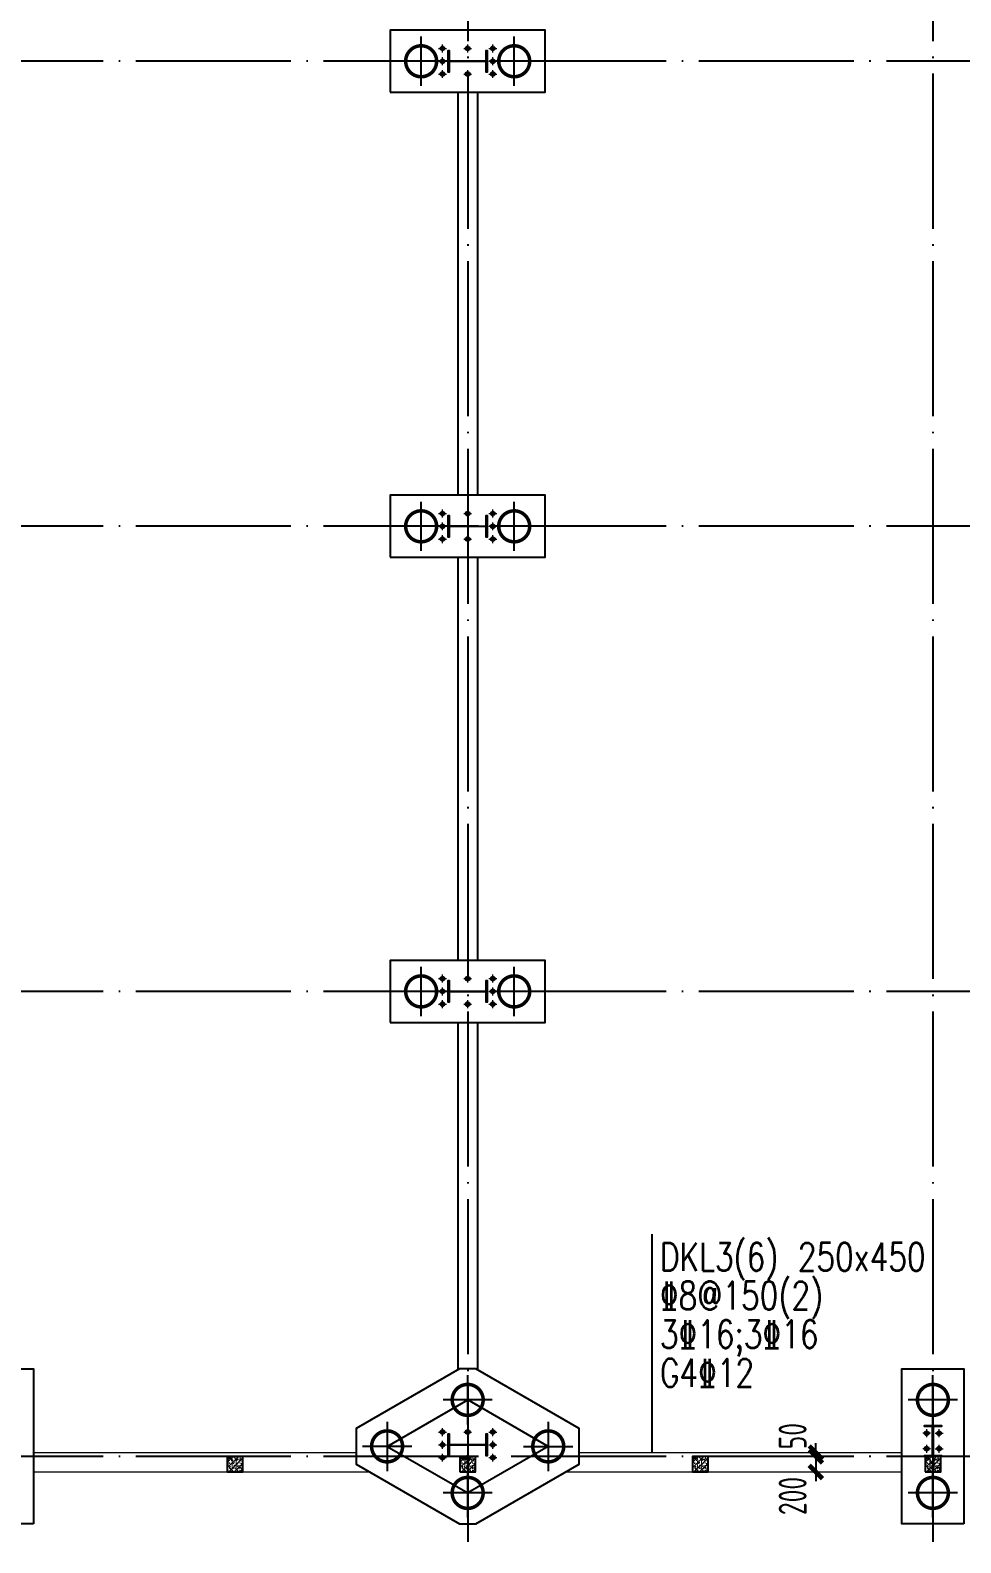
# Model space of a CAD drawing. Extents: x -1389621 to 57380, y -92505 to 283644.
# Drawn here: x -1291119 to -1279119, y 166004 to 185517 of the extents above; entities that cross this region are included whole.
import ezdxf

# ---------------------------------------------------------------- set-up
doc = ezdxf.new("R2010")
doc.units = 0
doc.header["$LTSCALE"] = 100
doc.header["$MEASUREMENT"] = 0
doc.linetypes.add('CENTERX2', pattern=[101.6, 63.5, -12.7, 12.7, -12.7])
doc.linetypes.add('DOTE', pattern=[2.42, 2, -0.2, 0.02, -0.2])
doc.layers.get('0').update_dxf_attribs({"linetype": 'CONTINUOUS'})
doc.layers.get('Defpoints').update_dxf_attribs({"linetype": 'CONTINUOUS'})
for name, color, linetype in [('11000', 4, 'CONTINUOUS'), ('708', 2, 'CONTINUOUS'), ('DIM', 3, 'CONTINUOUS'), ('DOTE', 1, 'DOTE'), ('HIDE_BEAMDIMMASS', 2, 'CONTINUOUS'), ('单桩', 6, 'CONTINUOUS'), ('承台', 2, 'CONTINUOUS'), ('柱子', 3, 'CONTINUOUS')]:
    doc.layers.add(name, color=color, linetype=linetype)
doc.layers.add('HATCH', color=254, linetype='CONTINUOUS', lineweight=0)
doc.layers.add('轴线', color=1, linetype='CENTERX2', lineweight=13)
doc.styles.add('DIM_FONT', font='SIMPLEX', dxfattribs={"width": 0.7, "bigfont": 'GBCBIG'})
doc.styles.get("Standard").update_dxf_attribs({"font": 'txt', "height": 3, "bigfont": 'hztxt'})
doc.styles.add('TSSD_Dimension', font='tssdeng.shx', dxfattribs={"width": 0.7, "bigfont": 'hztxt.shx'})
doc.dimstyles.new('TSSD_100_100', dxfattribs={"dimtxt": 300, "dimasz": 100, "dimexe": 100, "dimexo": 250, "dimgap": 100, "dimtad": 1, "dimdec": 0, "dimzin": 0, "dimdsep": 46, "dimtxsty": 'TSSD_Dimension', "dimblk": 'ARCHTICK', "dimblk1": 'ARCHTICK', "dimblk2": 'ARCHTICK', "dimcen": 0, "dimdle": 100, "dimclrt": 7, "dimadec": 0, "dimazin": 0, "dimtfac": 1, "dimtdec": 0, "dimtix": 1, "dimtmove": 2, "dimatfit": 3, "dimfxl": 0, "dimtolj": 1, "dimtzin": 0, "dimarcsym": 0})

# ---------------------------------------------------------------- blocks, each defined once
blk = doc.blocks.new('U_B0HTE')
at = {"layer": '单桩'}
for p, q in [((0, 269.25), (0, -269.25)), ((-269.25, 0), (269.25, 0))]:
    blk.add_line(p, q, dxfattribs=at)
at = {"layer": '单桩', "const_width": 38.5}
blk.add_lwpolyline([(-169.25, 0, 1), (169.25, 0, 1)], format="xyb", close=True, dxfattribs=at)
at = {"style": 'DIM_FONT', "width": 0.8, "flags": 9}
for tag in ['YSIZE', 'XSIZE']:
    blk.add_attdef(tag, (0, 0), '', height=0.5, dxfattribs=at)
blk = doc.blocks.new('_ArchTick')
at = {"color": 0, "linetype": 'ByBlock'}
blk.add_lwpolyline([(-0.71, -0.71, 0.5, 0.5, 0), (0.71, 0.71, 0.5, 0.5, 0)], format="xyseb", dxfattribs=at)
blk = doc.blocks.new('*D1586')
at = {"layer": 'Defpoints', "color": 0, "ltscale": 100}
for p in [(-1281166, 167167), (-1281166, 167117), (-1280987, 167117)]:
    blk.add_point(p, dxfattribs=at)
at = {"layer": 'DIM', "color": 0, "lineweight": -2, "ltscale": 100}
for p, q in [((-1280987, 167167), (-1280987, 167287)), ((-1280987, 167167), (-1280987, 167117)), ((-1280987, 167117), (-1280987, 166997)), ((-1280866, 167167), (-1280867, 167167)), ((-1280866, 167117), (-1280867, 167117))]:
    blk.add_line(p, q, dxfattribs=at)
at = {"layer": 'DIM', "color": 0, "lineweight": -2, "ltscale": 100, "xscale": 120, "yscale": 120, "zscale": 120}
for p, rotation in [((-1280987, 167167), 270), ((-1280987, 167117), 90)]:
    blk.add_blockref('_ArchTick', p, dxfattribs=dict(at, rotation=rotation))
at = {"layer": 'DIM', "color": 7, "ltscale": 100, "insert": (-1281287, 167379), "char_height": 360, "attachment_point": 5, "rotation": 90, "style": 'TSSD_Dimension'}
blk.add_mtext('\\A1;50', dxfattribs=at)
blk = doc.blocks.new('*D1587')
at = {"layer": 'Defpoints', "color": 0, "ltscale": 100}
for p in [(-1281166, 167117), (-1281166, 166917), (-1280987, 166917)]:
    blk.add_point(p, dxfattribs=at)
at = {"layer": 'DIM', "color": 0, "lineweight": -2, "ltscale": 100}
for p, q in [((-1280987, 167117), (-1280987, 167237)), ((-1280987, 167117), (-1280987, 166917)), ((-1280866, 167117), (-1280867, 167117)), ((-1280987, 166917), (-1280987, 166797)), ((-1280866, 166917), (-1280867, 166917))]:
    blk.add_line(p, q, dxfattribs=at)
at = {"layer": 'DIM', "color": 0, "lineweight": -2, "ltscale": 100, "xscale": 120, "yscale": 120, "zscale": 120}
for p, rotation in [((-1280987, 167117), 270), ((-1280987, 166917), 90)]:
    blk.add_blockref('_ArchTick', p, dxfattribs=dict(at, rotation=rotation))
at = {"layer": 'DIM', "color": 7, "ltscale": 100, "insert": (-1281287, 166607), "char_height": 360, "attachment_point": 5, "rotation": 90, "style": 'TSSD_Dimension'}
blk.add_mtext('\\A1;200', dxfattribs=at)

msp = doc.modelspace()

# ---------------------------------------------------------------- hatches: boundary and pattern name
h = msp.add_hatch(color=256)
edge = h.paths.add_edge_path()
edge.add_arc((-1285802.845, 185281.717), 26, 0, 360)
h = msp.add_hatch(color=256)
edge = h.paths.add_edge_path()
edge.add_arc((-1285477.845, 185281.717), 26, 0, 360)
h = msp.add_hatch(color=256)
edge = h.paths.add_edge_path()
edge.add_arc((-1285152.845, 185281.717), 26, 0, 360)
h = msp.add_hatch(color=256)
edge = h.paths.add_edge_path()
edge.add_arc((-1285802.845, 185116.717), 26, 0, 360)
h = msp.add_hatch(color=256)
edge = h.paths.add_edge_path()
edge.add_arc((-1285152.845, 185116.717), 26, 0, 360)
h = msp.add_hatch(color=256)
edge = h.paths.add_edge_path()
edge.add_arc((-1285802.845, 184951.717), 26, 0, 360)
h = msp.add_hatch(color=256)
edge = h.paths.add_edge_path()
edge.add_arc((-1285477.845, 184951.717), 26, 0, 360)
h = msp.add_hatch(color=256)
edge = h.paths.add_edge_path()
edge.add_arc((-1285152.845, 184951.717), 26, 0, 360)
h = msp.add_hatch(color=256)
edge = h.paths.add_edge_path()
edge.add_arc((-1285802.845, 179281.717), 26, 0, 360)
h = msp.add_hatch(color=256)
edge = h.paths.add_edge_path()
edge.add_arc((-1285802.845, 179116.717), 26, 0, 360)
h = msp.add_hatch(color=256)
edge = h.paths.add_edge_path()
edge.add_arc((-1285477.845, 179281.717), 26, 0, 360)
h = msp.add_hatch(color=256)
edge = h.paths.add_edge_path()
edge.add_arc((-1285152.845, 179281.717), 26, 0, 360)
h = msp.add_hatch(color=256)
edge = h.paths.add_edge_path()
edge.add_arc((-1285152.845, 179116.717), 26, 0, 360)
h = msp.add_hatch(color=256)
edge = h.paths.add_edge_path()
edge.add_arc((-1285802.845, 178951.717), 26, 0, 360)
h = msp.add_hatch(color=256)
edge = h.paths.add_edge_path()
edge.add_arc((-1285477.845, 178951.717), 26, 0, 360)
h = msp.add_hatch(color=256)
edge = h.paths.add_edge_path()
edge.add_arc((-1285152.845, 178951.717), 26, 0, 360)
h = msp.add_hatch(color=256)
edge = h.paths.add_edge_path()
edge.add_arc((-1285802.845, 173281.717), 26, 0, 360)
h = msp.add_hatch(color=256)
edge = h.paths.add_edge_path()
edge.add_arc((-1285477.845, 173281.717), 26, 0, 360)
h = msp.add_hatch(color=256)
edge = h.paths.add_edge_path()
edge.add_arc((-1285152.845, 173281.717), 26, 0, 360)
h = msp.add_hatch(color=256)
edge = h.paths.add_edge_path()
edge.add_arc((-1285802.845, 173116.717), 26, 0, 360)
h = msp.add_hatch(color=256)
edge = h.paths.add_edge_path()
edge.add_arc((-1285152.845, 173116.717), 26, 0, 360)
h = msp.add_hatch(color=256)
edge = h.paths.add_edge_path()
edge.add_arc((-1285802.845, 172951.717), 26, 0, 360)
h = msp.add_hatch(color=256)
edge = h.paths.add_edge_path()
edge.add_arc((-1285477.845, 172951.717), 26, 0, 360)
h = msp.add_hatch(color=256)
edge = h.paths.add_edge_path()
edge.add_arc((-1285152.845, 172951.717), 26, 0, 360)
h = msp.add_hatch(color=256)
edge = h.paths.add_edge_path()
edge.add_arc((-1285802.845, 167431.717), 26, 0, 360)
h = msp.add_hatch(color=256)
edge = h.paths.add_edge_path()
edge.add_arc((-1285477.845, 167431.717), 26, 0, 360)
h = msp.add_hatch(color=256)
edge = h.paths.add_edge_path()
edge.add_arc((-1285152.845, 167431.717), 26, 0, 360)
h = msp.add_hatch(color=256)
edge = h.paths.add_edge_path()
edge.add_arc((-1279557.845, 167416.717), 26, 0, 360)
h = msp.add_hatch(color=256)
edge = h.paths.add_edge_path()
edge.add_arc((-1279397.845, 167416.717), 26, 0, 360)
h = msp.add_hatch(color=256)
edge = h.paths.add_edge_path()
edge.add_arc((-1285802.845, 167266.717), 26, 0, 360)
h = msp.add_hatch(color=256)
edge = h.paths.add_edge_path()
edge.add_arc((-1285152.845, 167266.717), 26, 0, 360)
h = msp.add_hatch(color=256)
edge = h.paths.add_edge_path()
edge.add_arc((-1279557.845, 167216.717), 26, 0, 360)
h = msp.add_hatch(color=256)
edge = h.paths.add_edge_path()
edge.add_arc((-1279397.845, 167216.717), 26, 0, 360)
h = msp.add_hatch(color=256)
edge = h.paths.add_edge_path()
edge.add_arc((-1285802.845, 167101.717), 26, 0, 360)
h = msp.add_hatch(color=256)
edge = h.paths.add_edge_path()
edge.add_arc((-1285477.845, 167101.717), 26, 0, 360)
h = msp.add_hatch(color=256)
edge = h.paths.add_edge_path()
edge.add_arc((-1285152.845, 167101.717), 26, 0, 360)
at = {"layer": 'HATCH'}
h = msp.add_hatch(dxfattribs=at)
h.set_pattern_fill('ARMORED', color=256, scale=10, style=0)
h.set_pattern_definition([(50, (-661380.907, 199842.854), (71.726018, -6.2752135), [7.5, -82.5]), (355, (-661380.91, 199842.854), (-13.875133, 75.219213), [6, -66]), (100.4514, (-661374.93, 199842.33), (57.850938, 68.943954), [6.374019, -70.114211]), (46.1842, (-661380.91, 199862.85), (106.724105, -16.551901), [11.25, -123.75]), (96.6356, (-661372.01, 199861.48), (93.46627, 97.411787), [9.561029, -105.1713]), (351.1842, (-661380.91, 199862.85), (93.466195, 97.41186), [9, -99]), (21, (-661370.907, 199857.854), (59.690705, -40.261889), [7.5, -82.5]), (326, (-661370.91, 199857.854), (24.331533, 72.5150045), [6, -66]), (71.4514, (-661365.93, 199854.5), (84.022263, 32.25305), [6.374019, -70.114211]), (37.5, (-661380.907, 199842.854), (1.2159855, 33.2893854), [0, -65.2, 0, -67, 0, -66.25]), (7.5, (-661380.907, 199842.854), (26.3069537, 39.4411712), [0, -38.2, 0, -63.7, 0, -25.25]), (327.5, (-661403.207, 199842.854), (53.3822436, -2.2554872), [0, -25, 0, -78, 0, -103.5]), (317.5, (-661413.207, 199842.854), (58.318617, 10.0104982), [0, -32.5, 0, -51.8, 0, -73.5]), (45, (-661380.907, 199842.854), (-35.355339, 35.355339), [])])
h.paths.add_polyline_path([(-1288577.845, 166916.717), (-1288377.845, 166916.717), (-1288377.845, 167116.717), (-1288577.845, 167116.717)])
h = msp.add_hatch(dxfattribs=at)
h.set_pattern_fill('ARMORED', color=256, scale=10, style=0)
h.set_pattern_definition([(50, (-658380.907, 199842.854), (71.726018, -6.2752135), [7.5, -82.5]), (355, (-658380.91, 199842.854), (-13.875133, 75.219213), [6, -66]), (100.4514, (-658374.93, 199842.33), (57.850938, 68.943954), [6.374019, -70.114211]), (46.1842, (-658380.91, 199862.85), (106.724105, -16.551901), [11.25, -123.75]), (96.6356, (-658372.01, 199861.48), (93.46627, 97.411787), [9.561029, -105.1713]), (351.1842, (-658380.91, 199862.85), (93.466195, 97.41186), [9, -99]), (21, (-658370.907, 199857.854), (59.690705, -40.261889), [7.5, -82.5]), (326, (-658370.91, 199857.854), (24.331533, 72.5150045), [6, -66]), (71.4514, (-658365.93, 199854.5), (84.022263, 32.25305), [6.374019, -70.114211]), (37.5, (-658380.907, 199842.854), (1.2159855, 33.2893854), [0, -65.2, 0, -67, 0, -66.25]), (7.5, (-658380.907, 199842.854), (26.3069537, 39.4411712), [0, -38.2, 0, -63.7, 0, -25.25]), (327.5, (-658403.207, 199842.854), (53.3822436, -2.2554872), [0, -25, 0, -78, 0, -103.5]), (317.5, (-658413.207, 199842.854), (58.318617, 10.0104982), [0, -32.5, 0, -51.8, 0, -73.5]), (45, (-658380.907, 199842.854), (-35.355339, 35.355339), [])])
h.paths.add_polyline_path([(-1285577.845, 166916.717), (-1285377.845, 166916.717), (-1285377.845, 167116.717), (-1285577.845, 167116.717)])
h = msp.add_hatch(dxfattribs=at)
h.set_pattern_fill('ARMORED', color=256, scale=10, style=0)
h.set_pattern_definition([(50, (-655380.907, 199842.854), (71.726018, -6.2752135), [7.5, -82.5]), (355, (-655380.91, 199842.854), (-13.875133, 75.219213), [6, -66]), (100.4514, (-655374.93, 199842.33), (57.850938, 68.943954), [6.374019, -70.114211]), (46.1842, (-655380.91, 199862.85), (106.724105, -16.551901), [11.25, -123.75]), (96.6356, (-655372.01, 199861.48), (93.46627, 97.411787), [9.561029, -105.1713]), (351.1842, (-655380.91, 199862.85), (93.466195, 97.41186), [9, -99]), (21, (-655370.907, 199857.854), (59.690705, -40.261889), [7.5, -82.5]), (326, (-655370.91, 199857.854), (24.331533, 72.5150045), [6, -66]), (71.4514, (-655365.93, 199854.5), (84.022263, 32.25305), [6.374019, -70.114211]), (37.5, (-655380.907, 199842.854), (1.2159855, 33.2893854), [0, -65.2, 0, -67, 0, -66.25]), (7.5, (-655380.907, 199842.854), (26.3069537, 39.4411712), [0, -38.2, 0, -63.7, 0, -25.25]), (327.5, (-655403.207, 199842.854), (53.3822436, -2.2554872), [0, -25, 0, -78, 0, -103.5]), (317.5, (-655413.207, 199842.854), (58.318617, 10.0104982), [0, -32.5, 0, -51.8, 0, -73.5]), (45, (-655380.907, 199842.854), (-35.355339, 35.355339), [])])
h.paths.add_polyline_path([(-1282577.845, 166916.717), (-1282377.845, 166916.717), (-1282377.845, 167116.717), (-1282577.845, 167116.717)])
h = msp.add_hatch(dxfattribs=at)
h.set_pattern_fill('ARMORED', color=256, scale=10, style=0)
h.set_pattern_definition([(50, (-652380.907, 199842.854), (71.726018, -6.2752135), [7.5, -82.5]), (355, (-652380.91, 199842.854), (-13.875133, 75.219213), [6, -66]), (100.4514, (-652374.93, 199842.33), (57.850938, 68.943954), [6.374019, -70.114211]), (46.1842, (-652380.91, 199862.85), (106.724105, -16.551901), [11.25, -123.75]), (96.6356, (-652372.01, 199861.48), (93.46627, 97.411787), [9.561029, -105.1713]), (351.1842, (-652380.91, 199862.85), (93.466195, 97.41186), [9, -99]), (21, (-652370.907, 199857.854), (59.690705, -40.261889), [7.5, -82.5]), (326, (-652370.91, 199857.854), (24.331533, 72.5150045), [6, -66]), (71.4514, (-652365.93, 199854.5), (84.022263, 32.25305), [6.374019, -70.114211]), (37.5, (-652380.907, 199842.854), (1.2159855, 33.2893854), [0, -65.2, 0, -67, 0, -66.25]), (7.5, (-652380.907, 199842.854), (26.3069537, 39.4411712), [0, -38.2, 0, -63.7, 0, -25.25]), (327.5, (-652403.207, 199842.854), (53.3822436, -2.2554872), [0, -25, 0, -78, 0, -103.5]), (317.5, (-652413.207, 199842.854), (58.318617, 10.0104982), [0, -32.5, 0, -51.8, 0, -73.5]), (45, (-652380.907, 199842.854), (-35.355339, 35.355339), [])])
h.paths.add_polyline_path([(-1279577.845, 166916.717), (-1279377.845, 166916.717), (-1279377.845, 167116.717), (-1279577.845, 167116.717)])

# ---------------------------------------------------------------- linework, layer by layer
at = {"ltscale": 100}
for p, q in [((-1285602.845, 184716.717), (-1285602.845, 179516.717)), ((-1285352.845, 184716.717), (-1285352.845, 179516.717)), ((-1285602.845, 178716.717), (-1285602.845, 173516.717)), ((-1285352.845, 178716.717), (-1285352.845, 173516.717)), ((-1285602.845, 172716.717), (-1285602.845, 168236.429)), ((-1285352.845, 172716.717), (-1285352.845, 168236.429))]:
    msp.add_line(p, q, dxfattribs=at)
at = {"layer": '11000'}
for centre in [(-1285802.845, 185281.717), (-1285477.845, 185281.717), (-1285152.845, 185281.717), (-1285802.845, 185116.717), (-1285152.845, 185116.717), (-1285802.845, 184951.717), (-1285477.845, 184951.717), (-1285152.845, 184951.717), (-1285802.845, 179281.717), (-1285802.845, 179116.717), (-1285477.845, 179281.717), (-1285152.845, 179281.717), (-1285152.845, 179116.717), (-1285802.845, 178951.717), (-1285477.845, 178951.717), (-1285152.845, 178951.717), (-1285802.845, 173281.717), (-1285477.845, 173281.717), (-1285152.845, 173281.717), (-1285802.845, 173116.717), (-1285152.845, 173116.717), (-1285802.845, 172951.717), (-1285477.845, 172951.717), (-1285152.845, 172951.717), (-1285802.845, 167431.717), (-1285477.845, 167431.717), (-1285152.845, 167431.717), (-1279557.845, 167416.717), (-1279397.845, 167416.717), (-1285802.845, 167266.717), (-1285152.845, 167266.717), (-1279557.845, 167216.717), (-1279397.845, 167216.717), (-1285802.845, 167101.717), (-1285477.845, 167101.717), (-1285152.845, 167101.717)]:
    msp.add_circle(centre, 26, dxfattribs=at)
at = {"layer": '708'}
for points in [[(-1288577.845, 166916.717), (-1288377.845, 166916.717), (-1288377.845, 167116.717), (-1288577.845, 167116.717)], [(-1285577.845, 166916.717), (-1285377.845, 166916.717), (-1285377.845, 167116.717), (-1285577.845, 167116.717)], [(-1282577.845, 166916.717), (-1282377.845, 166916.717), (-1282377.845, 167116.717), (-1282577.845, 167116.717)], [(-1279577.845, 166916.717), (-1279377.845, 166916.717), (-1279377.845, 167116.717), (-1279577.845, 167116.717)]]:
    msp.add_lwpolyline(points, close=True, dxfattribs=at)
at = {"layer": 'DOTE', "linetype": 'DOTE', "ltscale": 10}
for p, q in [((-1285477.845, 240616.717), (-1285477.845, 165616.717)), ((-1279477.845, 240616.717), (-1279477.845, 165616.717)), ((-1265977.845, 185116.717), (-1307399.842, 185116.717)), ((-1265977.845, 179116.717), (-1307399.842, 179116.717)), ((-1265977.845, 173116.717), (-1307399.842, 173116.717)), ((-1265977.845, 167116.717), (-1307399.842, 167116.717))]:
    msp.add_line(p, q, dxfattribs=at)
at = {"layer": 'HATCH', "ltscale": 100}
for p, q in [((-1291077.845, 167166.717), (-1286917.076, 167166.717)), ((-1284038.615, 167166.717), (-1279877.845, 167166.717)), ((-1291077.845, 166916.717), (-1286745.499, 166916.717)), ((-1284210.192, 166916.717), (-1279877.845, 166916.717))]:
    msp.add_line(p, q, dxfattribs=at)
at = {"layer": 'HIDE_BEAMDIMMASS'}
msp.add_line((-1283096.566, 167166.717), (-1283096.566, 169985.164), dxfattribs=at)
at = {"layer": '单桩'}
for p, q in [((-1286517.076, 167246.717), (-1285477.845, 167846.717)), ((-1284438.615, 167246.717), (-1285477.845, 167846.717)), ((-1286517.076, 167246.717), (-1285477.845, 166646.717)), ((-1284438.615, 167246.717), (-1285477.845, 166646.717))]:
    msp.add_line(p, q, dxfattribs=at)
at = {"layer": '承台'}
for points in [[(-1286477.845, 184716.717), (-1284477.845, 184716.717), (-1284477.845, 185516.717), (-1286477.845, 185516.717), (-1286477.845, 184716.717)], [(-1286477.845, 178716.717), (-1284477.845, 178716.717), (-1284477.845, 179516.717), (-1286477.845, 179516.717), (-1286477.845, 178716.717)], [(-1286477.845, 172716.717), (-1284477.845, 172716.717), (-1284477.845, 173516.717), (-1286477.845, 173516.717), (-1286477.845, 172716.717)], [(-1291077.845, 166246.717), (-1291877.845, 166246.717), (-1291877.845, 168246.717), (-1291077.845, 168246.717), (-1291077.845, 166246.717)], [(-1279077.845, 166246.717), (-1279877.845, 166246.717), (-1279877.845, 168246.717), (-1279077.845, 168246.717), (-1279077.845, 166246.717)]]:
    msp.add_lwpolyline(points, dxfattribs=at)
msp.add_lwpolyline([(-1285585.025, 166246.717), (-1285370.666, 166246.717), (-1284038.615, 167015.777), (-1284038.615, 167477.657), (-1285370.666, 168246.717), (-1285585.025, 168246.717), (-1286917.076, 167477.657), (-1286917.076, 167015.777)], close=True, dxfattribs=at)
at = {"layer": '柱子', "ltscale": 100}
for points in [[(-1285715.845, 185112.717), (-1285715.845, 184976.717), (-1285727.845, 184976.717), (-1285727.845, 185256.717), (-1285715.845, 185256.717), (-1285715.845, 185120.717), (-1285239.845, 185120.717), (-1285239.845, 185256.717), (-1285227.845, 185256.717), (-1285227.845, 184976.717), (-1285239.845, 184976.717), (-1285239.845, 185112.717)], [(-1285715.845, 179112.717), (-1285715.845, 178976.717), (-1285727.845, 178976.717), (-1285727.845, 179256.717), (-1285715.845, 179256.717), (-1285715.845, 179120.717), (-1285239.845, 179120.717), (-1285239.845, 179256.717), (-1285227.845, 179256.717), (-1285227.845, 178976.717), (-1285239.845, 178976.717), (-1285239.845, 179112.717)], [(-1285715.845, 173112.717), (-1285715.845, 172976.717), (-1285727.845, 172976.717), (-1285727.845, 173256.717), (-1285715.845, 173256.717), (-1285715.845, 173120.717), (-1285239.845, 173120.717), (-1285239.845, 173256.717), (-1285227.845, 173256.717), (-1285227.845, 172976.717), (-1285239.845, 172976.717), (-1285239.845, 173112.717)], [(-1279473.845, 167128.717), (-1279367.845, 167128.717), (-1279367.845, 167116.717), (-1279587.845, 167116.717), (-1279587.845, 167128.717), (-1279481.845, 167128.717), (-1279481.845, 167504.717), (-1279587.845, 167504.717), (-1279587.845, 167516.717), (-1279367.845, 167516.717), (-1279367.845, 167504.717), (-1279473.845, 167504.717)], [(-1285715.845, 167262.717), (-1285715.845, 167126.717), (-1285727.845, 167126.717), (-1285727.845, 167406.717), (-1285715.845, 167406.717), (-1285715.845, 167270.717), (-1285239.845, 167270.717), (-1285239.845, 167406.717), (-1285227.845, 167406.717), (-1285227.845, 167126.717), (-1285239.845, 167126.717), (-1285239.845, 167262.717)]]:
    msp.add_lwpolyline(points, close=True, dxfattribs=at)
at = {"layer": '轴线'}
for p, q in [((-1285853.845, 185281.717), (-1285751.845, 185281.717)), ((-1285802.845, 185230.717), (-1285802.845, 185332.717)), ((-1285528.845, 185281.717), (-1285426.845, 185281.717)), ((-1285477.845, 185230.717), (-1285477.845, 185332.717)), ((-1285203.845, 185281.717), (-1285101.845, 185281.717)), ((-1285152.845, 185230.717), (-1285152.845, 185332.717)), ((-1285853.845, 185116.717), (-1285751.845, 185116.717)), ((-1285802.845, 185065.717), (-1285802.845, 185167.717)), ((-1285802.845, 184900.717), (-1285802.845, 185002.717)), ((-1285477.845, 184900.717), (-1285477.845, 185002.717)), ((-1285203.845, 185116.717), (-1285101.845, 185116.717)), ((-1285152.845, 185065.717), (-1285152.845, 185167.717)), ((-1285152.845, 184900.717), (-1285152.845, 185002.717)), ((-1285853.845, 184951.717), (-1285751.845, 184951.717)), ((-1285528.845, 184951.717), (-1285426.845, 184951.717)), ((-1285203.845, 184951.717), (-1285101.845, 184951.717)), ((-1285802.845, 179230.717), (-1285802.845, 179332.717)), ((-1285477.845, 179230.717), (-1285477.845, 179332.717)), ((-1285152.845, 179230.717), (-1285152.845, 179332.717)), ((-1285853.845, 179281.717), (-1285751.845, 179281.717)), ((-1285802.845, 179065.717), (-1285802.845, 179167.717)), ((-1285528.845, 179281.717), (-1285426.845, 179281.717)), ((-1285203.845, 179281.717), (-1285101.845, 179281.717)), ((-1285152.845, 179065.717), (-1285152.845, 179167.717)), ((-1285853.845, 179116.717), (-1285751.845, 179116.717)), ((-1285853.845, 178951.717), (-1285751.845, 178951.717)), ((-1285802.845, 178900.717), (-1285802.845, 179002.717)), ((-1285528.845, 178951.717), (-1285426.845, 178951.717)), ((-1285477.845, 178900.717), (-1285477.845, 179002.717)), ((-1285203.845, 179116.717), (-1285101.845, 179116.717)), ((-1285203.845, 178951.717), (-1285101.845, 178951.717)), ((-1285152.845, 178900.717), (-1285152.845, 179002.717)), ((-1285853.845, 173281.717), (-1285751.845, 173281.717)), ((-1285802.845, 173230.717), (-1285802.845, 173332.717)), ((-1285528.845, 173281.717), (-1285426.845, 173281.717)), ((-1285477.845, 173230.717), (-1285477.845, 173332.717)), ((-1285203.845, 173281.717), (-1285101.845, 173281.717)), ((-1285152.845, 173230.717), (-1285152.845, 173332.717)), ((-1285853.845, 173116.717), (-1285751.845, 173116.717)), ((-1285802.845, 173065.717), (-1285802.845, 173167.717)), ((-1285203.845, 173116.717), (-1285101.845, 173116.717)), ((-1285152.845, 173065.717), (-1285152.845, 173167.717)), ((-1285853.845, 172951.717), (-1285751.845, 172951.717)), ((-1285802.845, 172900.717), (-1285802.845, 173002.717)), ((-1285528.845, 172951.717), (-1285426.845, 172951.717)), ((-1285477.845, 172900.717), (-1285477.845, 173002.717)), ((-1285203.845, 172951.717), (-1285101.845, 172951.717)), ((-1285152.845, 172900.717), (-1285152.845, 173002.717)), ((-1285853.845, 167431.717), (-1285751.845, 167431.717)), ((-1285802.845, 167380.717), (-1285802.845, 167482.717)), ((-1285528.845, 167431.717), (-1285426.845, 167431.717)), ((-1285477.845, 167380.717), (-1285477.845, 167482.717)), ((-1285203.845, 167431.717), (-1285101.845, 167431.717)), ((-1285152.845, 167380.717), (-1285152.845, 167482.717)), ((-1279557.845, 167365.717), (-1279557.845, 167467.717)), ((-1279397.845, 167365.717), (-1279397.845, 167467.717)), ((-1285853.845, 167266.717), (-1285751.845, 167266.717)), ((-1285802.845, 167215.717), (-1285802.845, 167317.717)), ((-1285203.845, 167266.717), (-1285101.845, 167266.717)), ((-1285152.845, 167215.717), (-1285152.845, 167317.717)), ((-1279506.845, 167416.717), (-1279608.845, 167416.717)), ((-1279557.845, 167165.717), (-1279557.845, 167267.717)), ((-1279448.845, 167416.717), (-1279346.845, 167416.717)), ((-1279397.845, 167165.717), (-1279397.845, 167267.717)), ((-1285853.845, 167101.717), (-1285751.845, 167101.717)), ((-1285802.845, 167050.717), (-1285802.845, 167152.717)), ((-1285528.845, 167101.717), (-1285426.845, 167101.717)), ((-1285477.845, 167050.717), (-1285477.845, 167152.717)), ((-1285203.845, 167101.717), (-1285101.845, 167101.717)), ((-1285152.845, 167050.717), (-1285152.845, 167152.717)), ((-1279506.845, 167216.717), (-1279608.845, 167216.717)), ((-1279448.845, 167216.717), (-1279346.845, 167216.717))]:
    msp.add_line(p, q, dxfattribs=at)

# ---------------------------------------------------------------- block references
at = {"layer": '单桩', "yscale": 1.18, "zscale": 1.18}
for p, xscale, rotation in [((-1286077.845, 185116.717), -1.18, 270), ((-1284877.845, 185116.717), -1.18, 270), ((-1286077.845, 179116.717), -1.18, 270), ((-1284877.845, 179116.717), -1.18, 270), ((-1286077.845, 173116.717), -1.18, 270), ((-1284877.845, 173116.717), -1.18, 270), ((-1285477.845, 167846.717), 1.18, 180), ((-1279477.845, 167846.717), 1.18, 180), ((-1285477.845, 166646.717), 1.18, 180), ((-1279477.845, 166646.717), 1.18, 180)]:
    msp.add_blockref('U_B0HTE', p, dxfattribs=dict(at, xscale=xscale, rotation=rotation))
for p, xscale in [((-1286517.076, 167246.717), -1.18), ((-1284438.615, 167246.717), 1.18)]:
    msp.add_blockref('U_B0HTE', p, dxfattribs=dict(at, xscale=xscale))

# ---------------------------------------------------------------- texts
at = {"layer": 'HIDE_BEAMDIMMASS', "width": 0.779817}
for s, p in [('DKL3(6) 250x450', (-1282998.813, 169512.342)), ('\x848@150(2)', (-1282998.813, 169013.592)), ('3\x8416;3\x8416', (-1282998.813, 168514.844)), ('G4\x8412', (-1282998.813, 168016.094))]:
    msp.add_text(s, height=360, dxfattribs=at).set_placement(p)

# ---------------------------------------------------------------- dimensions: what is measured, and where the dimension line sits
at = {"layer": 'DIM', "ltscale": 100}
for base, p1, p2, picture, middle in [((-1280987.321, 167116.717), (-1281166.407, 167166.717), (-1281166.407, 167116.717), '*D1586', (-1281287.321, 167379.487)), ((-1280987.321, 166916.717), (-1281166.407, 167116.717), (-1281166.407, 166916.717), '*D1587', (-1281287.321, 166607.025))]:
    dim = msp.add_linear_dim(base=base, p1=p1, p2=p2, angle=90, dimstyle='TSSD_100_100', override={"dimscale": 1.2}, dxfattribs=at)
    dim.commit()
    dim.dimension.update_dxf_attribs({"geometry": picture, "text_midpoint": middle, "dimtype": 160})

doc.saveas('drawing.dxf')
